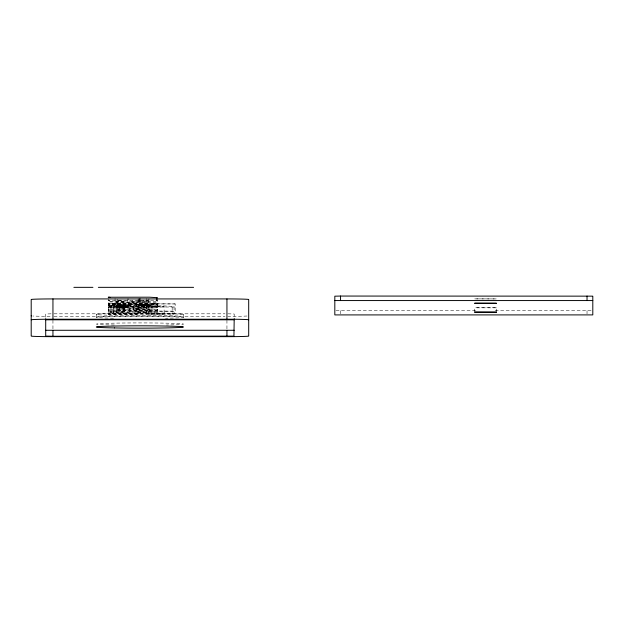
<?xml version="1.0" encoding="UTF-8"?>
<svg xmlns="http://www.w3.org/2000/svg" width="624" height="624" viewBox="0 0 624 624"><rect width="100%" height="100%" fill="white"/><g stroke="black" fill="none" stroke-linecap="round" stroke-linejoin="round"><path stroke-width="0.47" stroke-dasharray="3.12 2.34" d="M474.661 312.187L474.716 307.804L485.534 307.546L496.353 307.804L496.408 312.187M496.408 307.835L474.661 307.835M129.8 304.613L146.663 304.411L157.342 304.941L139.643 305.386L139.643 298.132M129.8 308.911L146.663 308.716L157.342 309.239L132.85 309.871L108.256 309.215L122.569 308.669L124.816 308.779L116.251 309.223L129.8 309.543M129.8 311.86L146.663 311.657L157.342 312.187L157.342 299.107M157.342 312.187L132.85 312.819L108.256 312.164L124.816 311.719L124.816 301.532L108.592 301.844L127.468 302.617L157.342 301.993L130.135 301.556L129.8 312.491L116.251 312.172L116.251 301.977L124.816 301.532M149.885 311.025L157.17 310.604L157.17 303.358L149.885 303.779L149.885 311.025L175.18 311.181L175.18 303.935L149.885 303.779M146.445 313.81L164.229 313.802M116.158 300.518L116.158 305.05L132.491 304.707L132.491 298.366M117.304 299.107L117.304 307.796L127.28 307.437L128.435 307.359L128.435 298.678M116.251 312.172L124.816 311.719M174.073 307.016L108.256 307.055L137.038 306.875M148.255 303.443L117.569 303.443L117.569 310.69L132.491 311.009L148.255 310.69L148.255 303.443L117.569 303.443M138.099 298.701L138.099 307.382L157.342 307.796L132.319 308.435L108.35 307.804L128.435 307.359M108.256 314.301L137.038 314.122L137.038 306.758L108.256 305.955L108.989 305.869L138.583 306.259L162.973 305.854L174.073 306.446L174.073 314.262L173.597 314.356L108.763 314.371L108.256 314.301L108.256 298.818M148.957 298.607L148.957 312.195L136.64 312.491L136.64 301.712L148.957 302L136.64 302.297M175.18 303.935L108.256 303.935L116.337 303.779L116.337 311.025L108.256 311.181L108.693 311.243L175.18 311.181M148.075 299.114L148.075 307.796L117.304 307.796M117.569 310.69L148.255 310.69M109.762 300.308L108.35 300.557L132.319 301.189L157.342 300.542L155.977 300.316M132.491 304.707L116.158 305.05M139.643 305.386L148.957 304.949C135.431 304.434 121.813 306.626 108.256 305.159L115.058 304.691L115.058 298.35M137.038 314.005L108.256 313.201L162.973 313.1L174.073 313.693M121.103 300.316L117.304 300.542L148.075 300.55L143.044 300.308M591.107 310.658L494.473 310.705M120.931 304.364L108.256 304.918L132.85 305.573L157.342 304.941L149.534 304.442L108.256 304.489L115.058 304.691M51.074 313.817L45.7 314.005L45.7 317.866M136.64 305.237L148.957 304.949L136.64 304.66M136.64 309.543L148.957 309.254L136.64 308.958M146.445 306.875L164.229 306.875M335.962 310.643L476.939 310.705M53.921 313.81L224.999 313.81M53.921 316.368L224.999 316.368M129.8 302.297L116.251 301.977M129.8 305.237L116.251 304.925L124.816 304.473L122.569 304.372M136.64 311.906L148.957 312.195M227.893 313.81L234.195 314.005L234.195 319.8M138.099 307.382L148.075 307.796M116.337 303.779L108.256 303.358L133.24 302.819L157.17 303.358M116.337 311.025L108.256 310.612L133.24 310.066L157.17 310.604M587.028 310.705L587.028 315.05M340.54 310.705L340.54 315.05M226.941 320.229L226.941 328.926M183.433 314.426A43.501 1.162 0 0 1 117.234 315.393A43.501 1.162 0 0 1 119.176 313.373A43.501 1.162 0 0 1 183.433 314.426L183.433 317.327M172.177 307.18L172.177 314.426M146.726 298.42L146.726 304.762M140.462 298.054L140.462 305.3M139.729 298.366L139.729 304.707M138.871 298.771L138.871 307.453M138.583 306.259L138.583 313.505M133.294 301.415L133.294 311.61M127.28 298.756L127.28 307.437M123.794 301.447L123.794 311.641M113.513 305.791L113.513 313.037M110.971 305.807L110.971 313.061M96.463 314.371L96.463 317.265M52.946 320.229L52.946 328.926M247.042 316.009A21.746 0.585 0 0 1 227.893 316.368M50.107 316.36A21.746 0.585 0 0 1 32.854 316.009M113.482 318.217A43.501 1.162 0 0 1 108.124 316.501A43.501 1.162 0 0 1 172.513 316.524A43.501 1.162 0 0 1 165.532 318.24M114.379 325.026A43.501 1.162 0 0 1 107.367 323.318A43.501 1.162 0 0 1 171.764 323.294A43.501 1.162 0 0 1 166.429 325.01M474.716 298.896L496.408 298.927L474.716 298.896M108.701 306.236L127.117 306.992L157.342 306.353L143.263 305.799L138.099 305.947L148.075 306.361L117.304 306.353L128.435 305.924L123.178 305.783L108.701 306.236M147.256 306.353L146.445 306.563L146.445 314.122L164.229 314.122L163.987 306.4L147.256 306.353"/><path stroke-width="0.94" d="M45.7 319.8L234.195 319.8M234.195 330.283L45.7 330.283M334.768 300.557L592.8 300.557M156.858 297.874L157.342 297.703L149.534 297.196L108.256 297.242L110.003 297.336M156.569 299.294L157.006 298.99M340.54 296.057L334.815 296.189L334.815 314.917L592.8 314.902L592.8 296.213L592.363 296.15L340.54 296.057L340.54 300.401M45.7 318.794L45.7 336.079L52.946 336.274L233.945 336.125L234.195 318.794M73.866 287.344L92.929 287.344M98.366 287.344L193.588 287.344M52.946 298.927L226.941 298.927A21.746 0.585 0 0 1 248.695 299.504L248.695 336.079A21.746 0.585 0 0 1 226.941 336.656L52.946 336.656A21.746 0.585 0 0 1 31.2 336.079L31.2 299.504A21.746 0.585 0 0 1 52.946 298.927L52.946 319.223A21.746 0.585 0 0 0 31.2 319.8M52.946 319.223L226.941 319.223A21.746 0.585 0 0 1 248.695 319.8M587.028 296.057L587.028 300.401M226.941 298.927L226.941 319.223M226.941 330.47L226.941 336.274M52.946 330.47L52.946 336.274M31.387 315.861A21.746 0.585 0 0 1 31.2 315.783M474.716 303.241L496.408 303.272L474.716 303.241M474.716 312.156L496.408 312.187L474.716 312.156M114.379 327.928A43.501 1.162 0 0 0 183.206 327.109A43.501 1.162 0 0 0 122.257 325.923A43.501 1.162 0 0 0 114.379 327.928"/></g></svg>
